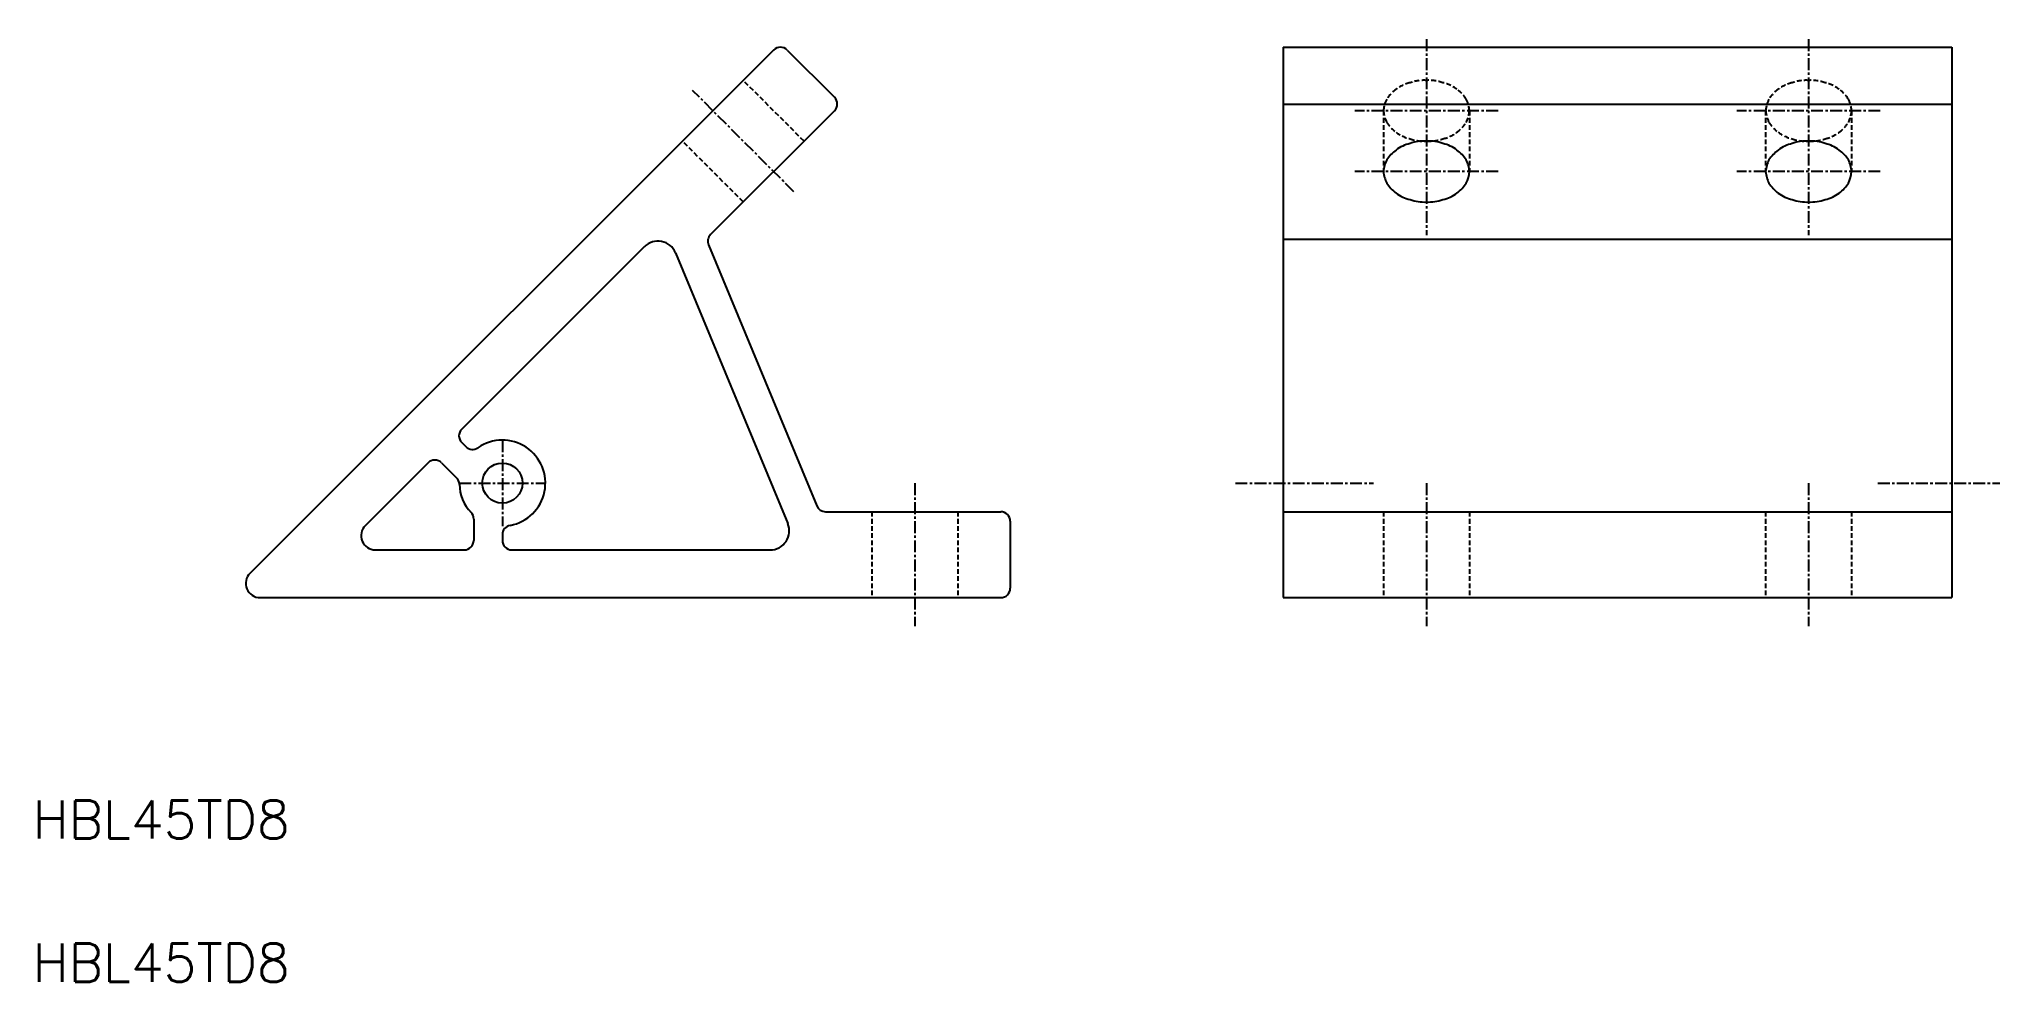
# Model space of a CAD drawing. Extents: x -48 to 157, y -52 to 46.
import ezdxf

# ---------------------------------------------------------------- set-up
doc = ezdxf.new("R2010")
doc.units = 0
doc.linetypes.add('CENTER', pattern=[2, 1.25, -0.25, 0.25, -0.25])
doc.linetypes.add('DASHED', pattern=[0.75, 0.5, -0.25])
doc.layers.get('0').update_dxf_attribs({"linetype": 'CONTINUOUS'})
doc.layers.add('CENTER', color=1, linetype='CENTER')
doc.styles.get("Standard").update_dxf_attribs({"font": 'txt.shx', "bigfont": 'bigfont.shx'})

msp = doc.modelspace()

# ---------------------------------------------------------------- linework, layer by layer
at = {"color": 7, "linetype": 'CONTINUOUS'}
for p, q in [((28.39, 45.36), (-26.41, -9.44)), ((29.81, 45.36), (34.75, 40.41)), ((81.71, 45.65), (81.71, -12)), ((81.71, 45.65), (151.71, 45.65)), ((151.71, 45.65), (151.71, -12)), ((34.75, 39), (21.79, 26.03)), ((81.71, 39.7), (151.71, 39.7)), ((14.87, 24.77), (-4.24, 5.66)), ((21.58, 24.95), (32.9, -2.38)), ((81.71, 25.56), (151.71, 25.56)), ((18.13, 24.12), (29.87, -4.23)), ((-4.24, 4.24), (-3.82, 3.82)), ((-7.78, 2.12), (-14.34, -4.44)), ((-6.36, 2.12), (-4.79, 0.55)), ((-3, -3.77), (-3, -6)), ((33.82, -3), (52.15, -3)), ((53.15, -4), (53.15, -11)), ((81.71, -3), (151.71, -3)), ((0, -5.41), (0, -6)), ((-13.28, -7), (-4, -7)), ((1, -7), (28.03, -7)), ((-25.35, -12), (52.15, -12)), ((81.71, -12), (151.71, -12))]:
    msp.add_line(p, q, dxfattribs=at)
at = {"color": 3, "linetype": 'DASHED'}
for p, q in [((31.57, 35.82), (25.21, 42.18)), ((92.21, 39), (92.21, 32.63)), ((101.21, 39), (101.21, 32.63)), ((132.21, 39), (132.21, 32.63)), ((141.21, 39), (141.21, 32.63)), ((25.21, 29.45), (18.84, 35.82)), ((38.65, -3), (38.65, -12)), ((47.65, -3), (47.65, -12)), ((92.21, -3), (92.21, -12)), ((101.21, -3), (101.21, -12)), ((132.21, -3), (132.21, -12)), ((141.21, -3), (141.21, -12))]:
    msp.add_line(p, q, dxfattribs=at)
for points in [[(101.21, 39, 0.098491), (100.87, 40.22, 0.098491), (99.9, 41.25, 0.098491), (98.44, 41.94, 0.098491), (96.71, 42.18, 0.098491), (94.99, 41.94, 0.098491), (93.53, 41.25, 0.098491), (92.56, 40.22, 0.098491), (92.21, 39, 0.098491), (92.56, 37.78, 0.098491), (93.53, 36.75, 0.098491), (94.99, 36.06, 0.098491), (96.71, 35.82, 0.098491), (98.44, 36.06, 0.098491), (99.9, 36.75, 0.098491), (100.87, 37.78, 0.098491)], [(141.21, 39, 0.098491), (140.87, 40.22, 0.098491), (139.9, 41.25, 0.098491), (138.44, 41.94, 0.098491), (136.71, 42.18, 0.098491), (134.99, 41.94, 0.098491), (133.53, 41.25, 0.098491), (132.56, 40.22, 0.098491), (132.21, 39, 0.098491), (132.56, 37.78, 0.098491), (133.53, 36.75, 0.098491), (134.99, 36.06, 0.098491), (136.71, 35.82, 0.098491), (138.44, 36.06, 0.098491), (139.9, 36.75, 0.098491), (140.87, 37.78, 0.098491)]]:
    msp.add_lwpolyline(points, format="xyb", close=True, dxfattribs=at)
at = {"color": 7, "linetype": 'CONTINUOUS'}
for points in [[(101.21, 32.63, 0.098491), (100.87, 33.85, 0.098491), (99.9, 34.88, 0.098491), (98.44, 35.57, 0.098491), (96.71, 35.82, 0.098491), (94.99, 35.57, 0.098491), (93.53, 34.88, 0.098491), (92.56, 33.85, 0.098491), (92.21, 32.63, 0.098491), (92.56, 31.42, 0.098491), (93.53, 30.38, 0.098491), (94.99, 29.69, 0.098491), (96.71, 29.45, 0.098491), (98.44, 29.69, 0.098491), (99.9, 30.38, 0.098491), (100.87, 31.42, 0.098491)], [(141.21, 32.63, 0.098491), (140.87, 33.85, 0.098491), (139.9, 34.88, 0.098491), (138.44, 35.57, 0.098491), (136.71, 35.82, 0.098491), (134.99, 35.57, 0.098491), (133.53, 34.88, 0.098491), (132.56, 33.85, 0.098491), (132.21, 32.63, 0.098491), (132.56, 31.42, 0.098491), (133.53, 30.38, 0.098491), (134.99, 29.69, 0.098491), (136.71, 29.45, 0.098491), (138.44, 29.69, 0.098491), (139.9, 30.38, 0.098491), (140.87, 31.42, 0.098491)]]:
    msp.add_lwpolyline(points, format="xyb", close=True, dxfattribs=at)
msp.add_circle((0, 0), 2.1, dxfattribs=at)
for centre, radius, start, end in [((29.1, 44.65), 1, 45, 135), ((34.05, 39.7), 1, 315, 45), ((16.28, 23.35), 2, 22.5001, 135), ((22.5, 25.33), 1, 135, 202.4999), ((-3.54, 4.95), 1, 135, 225), ((0, 0), 4.5, 280.4757, 124.5243), ((-7.07, 1.41), 1, 45, 135), ((-3.12, 4.53), 1, 225, 304.5244), ((-5.5, -0.16), 1, 1.6582, 45), ((0, 0), 4.5, 181.6582, 223.3418), ((-4, -3.77), 1, 0, 43.3418), ((33.82, -2), 1, 202.4999, 270), ((52.15, -4), 1, 0, 90), ((-13.28, -5.5), 1.5, 135, 270), ((-4, -6), 1, 270, 0), ((1, -5.41), 1, 100.4756, 180), ((1, -6), 1, 180, 270), ((28.03, -5), 2, 270, 22.5), ((-25.35, -10.5), 1.5, 135, 270), ((52.15, -11), 1, 270, 0)]:
    msp.add_arc(centre, radius, start, end, dxfattribs=at)
at = {"layer": 'CENTER', "color": 1, "linetype": 'CENTER'}
for p, q in [((96.71, 46.5), (96.71, 25.96)), ((136.71, 46.5), (136.71, 25.96)), ((30.51, 30.51), (19.91, 41.12)), ((104.21, 39), (89.21, 39)), ((144.21, 39), (129.21, 39)), ((104.21, 32.63), (89.21, 32.63)), ((144.21, 32.63), (129.21, 32.63)), ((0, 4.5), (0, -4.5)), ((-4.5, 0), (4.5, 0)), ((43.15, 0), (43.15, -15)), ((76.71, 0), (91.18, 0)), ((96.71, 0), (96.71, -15)), ((136.71, 0), (136.71, -15)), ((143.94, 0), (156.71, 0))]:
    msp.add_line(p, q, dxfattribs=at)
msp.add_point((0, 0), dxfattribs=at)

# ---------------------------------------------------------------- texts
at = {"color": 7, "linetype": 'CONTINUOUS'}
for p in [(-49.16, -37.24), (-49.16, -52.24)]:
    msp.add_text('HBL45TD8', height=4, dxfattribs=at).set_placement(p)

doc.saveas('drawing.dxf')
